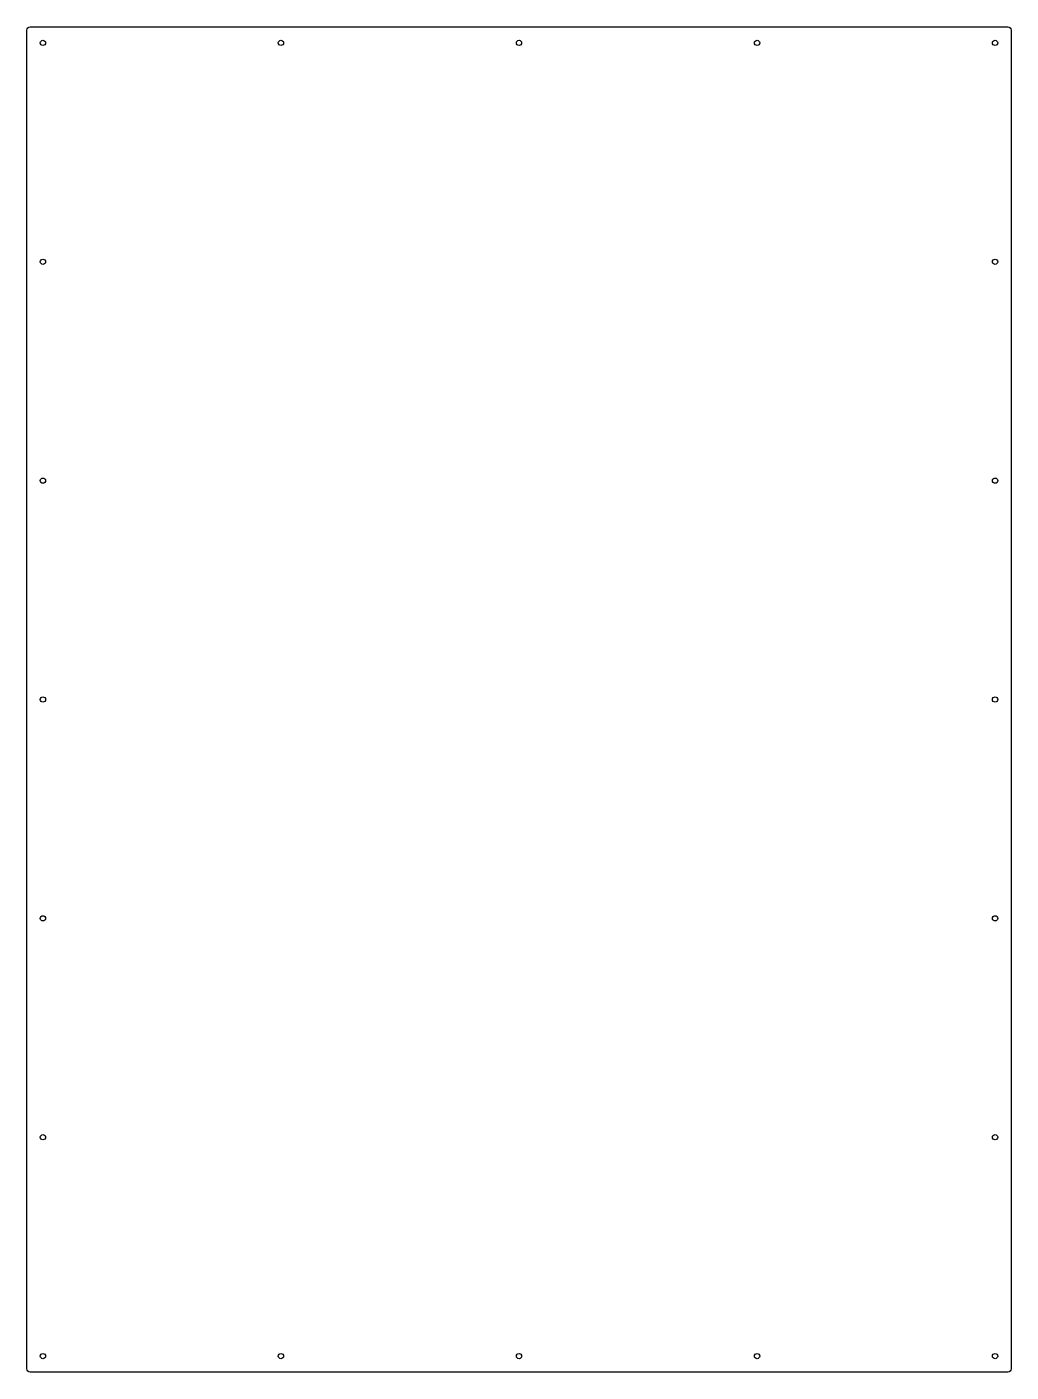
# Model space of a CAD drawing. Header units: millimetres. Extents: x -300 to 300, y -10 to 810.
import ezdxf

# ---------------------------------------------------------------- set-up
doc = ezdxf.new("R2010")
doc.units = ezdxf.units.MM
doc.layers.get('0').update_dxf_attribs({"linetype": 'CONTINUOUS'})

msp = doc.modelspace()

# ---------------------------------------------------------------- linework, layer by layer
msp.add_lwpolyline([(297.75, -9.75), (-297.75, -9.75, -0.414214), (-299.75, -7.75), (-299.75, 807.75, -0.414214), (-297.75, 809.75), (297.75, 809.75, -0.414214), (299.75, 807.75), (299.75, -7.75, -0.414214)], format="xyb", close=True)
for centre in [(-290, 800), (-145, 800), (0, 800), (145, 800), (290, 800), (-290, 666.67), (290, 666.67), (-290, 533.33), (290, 533.33), (-290, 400), (290, 400), (-290, 266.67), (290, 266.67), (-290, 133.33), (290, 133.33), (-290, 0), (-145, 0), (0, 0), (145, 0), (290, 0)]:
    msp.add_circle(centre, 1.6)

doc.saveas('drawing.dxf')
